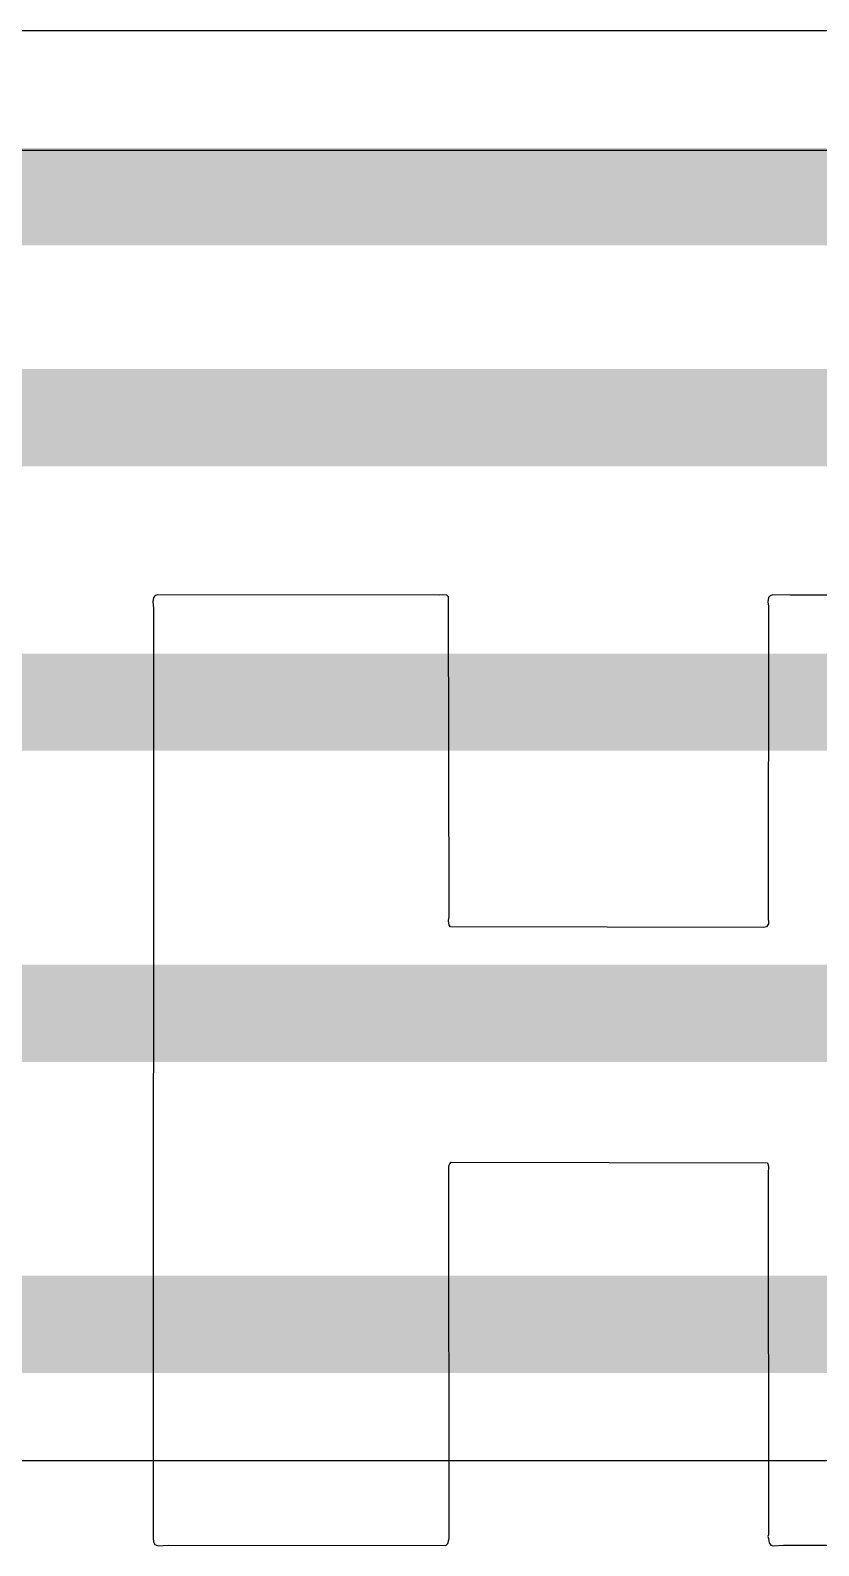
# Model space of a CAD drawing. Header units: inches. Extents: x -8 to 210, y -39 to 109.
# Drawn here: x 42.406 to 44.053, y 34.803 to 37.97 of the extents above; entities that cross this region are included whole.
import ezdxf

# ---------------------------------------------------------------- set-up
doc = ezdxf.new("R2010")
doc.units = ezdxf.units.IN
doc.layers.add('Bottom Layer', color=5, linetype='Continuous')
doc.layers.add('Bottom Overlay', color=54, linetype='Continuous')

msp = doc.modelspace()

# ---------------------------------------------------------------- linework, layer by layer
at = {"layer": 'Bottom Layer'}
msp.add_line((19.5296, 34.9807), (60.013, 34.9807), dxfattribs=at)
for points in [[(20.4671, 37.6222, 0.2032, 0.2032, 0), (58.1962, 37.6222, 0.2032, 0.2032, 0)], [(17.9324, 37.1602, 0.2032, 0.2032, 0), (58.6994, 37.1602, 0.2032, 0.2032, 0)], [(18.6278, 36.5656, 0.2032, 0.2032, 0), (59.4964, 36.5656, 0.2032, 0.2032, 0)], [(18.6278, 35.9156, 0.2032, 0.2032, 0), (60.3192, 35.9156, 0.2032, 0.2032, 0)], [(18.8189, 35.2656, 0.2032, 0.2032, 0), (60.131, 35.2656, 0.2032, 0.2032, 0)]]:
    msp.add_lwpolyline(points, format="xyseb", dxfattribs=at)
at = {"layer": 'Bottom Overlay'}
for p, q in [((51.6908, 37.9697), (40.1882, 37.9684)), ((40.5765, 37.7192), (51.4475, 37.7185)), ((42.6631, 36.7844), (42.6617, 36.7753)), ((42.6617, 36.7753), (42.6631, 36.7621)), ((42.667, 36.7884), (42.6631, 36.7844)), ((42.6722, 36.7897), (42.667, 36.7884)), ((43.2619, 36.789), (42.6722, 36.7897)), ((43.2672, 36.7903), (43.2619, 36.789)), ((43.2764, 36.789), (43.2672, 36.7903)), ((43.2796, 36.7858), (43.2764, 36.789)), ((43.281, 36.118), (43.2796, 36.7858)), ((43.9487, 36.7844), (43.9474, 36.7753)), ((43.9474, 36.7753), (43.9487, 36.7661)), ((43.952, 36.7877), (43.9487, 36.7844)), ((43.9566, 36.7897), (43.952, 36.7877)), ((43.994, 36.789), (43.9566, 36.7897)), ((43.9953, 36.789), (43.994, 36.789)), ((44.5476, 36.789), (43.9953, 36.789)), ((42.6631, 36.7621), (42.6624, 34.8186)), ((43.9487, 36.7661), (43.9481, 36.1173)), ((43.2796, 36.1088), (43.281, 36.118)), ((43.281, 36.0996), (43.2796, 36.1088)), ((43.9481, 36.1173), (43.9487, 36.1023)), ((43.2842, 36.0964), (43.281, 36.0996)), ((43.9389, 36.095), (43.2842, 36.0964)), ((43.9441, 36.0964), (43.9389, 36.095)), ((43.9487, 36.1023), (43.9441, 36.0964)), ((43.2803, 35.5965), (43.2823, 35.6011)), ((43.281, 34.8179), (43.2803, 35.5965)), ((43.2823, 35.6011), (43.2855, 35.6044)), ((43.2855, 35.6044), (43.9454, 35.6031)), ((43.9454, 35.6031), (43.9474, 35.6011)), ((43.9474, 35.6011), (43.9487, 35.5959)), ((43.9487, 35.5959), (43.9481, 35.5808)), ((43.9481, 35.5808), (43.9487, 34.8258)), ((42.6624, 34.8186), (42.6637, 34.8107)), ((42.6637, 34.8107), (42.6663, 34.8055)), ((42.6663, 34.8055), (42.6729, 34.8028)), ((43.2744, 34.8035), (43.2783, 34.8074)), ((43.2783, 34.8074), (43.281, 34.8179)), ((43.9487, 34.8258), (43.9474, 34.8219)), ((43.9474, 34.8219), (43.9487, 34.8179)), ((43.9487, 34.8179), (43.95, 34.8087)), ((43.95, 34.8087), (43.9533, 34.8041)), ((42.6729, 34.8028), (42.6939, 34.8041)), ((42.6939, 34.8041), (43.2744, 34.8035)), ((43.9533, 34.8041), (43.9585, 34.8028)), ((43.9585, 34.8028), (43.9795, 34.8041)), ((43.9795, 34.8041), (44.5587, 34.8035))]:
    msp.add_line(p, q, dxfattribs=at)

doc.saveas('drawing.dxf')
